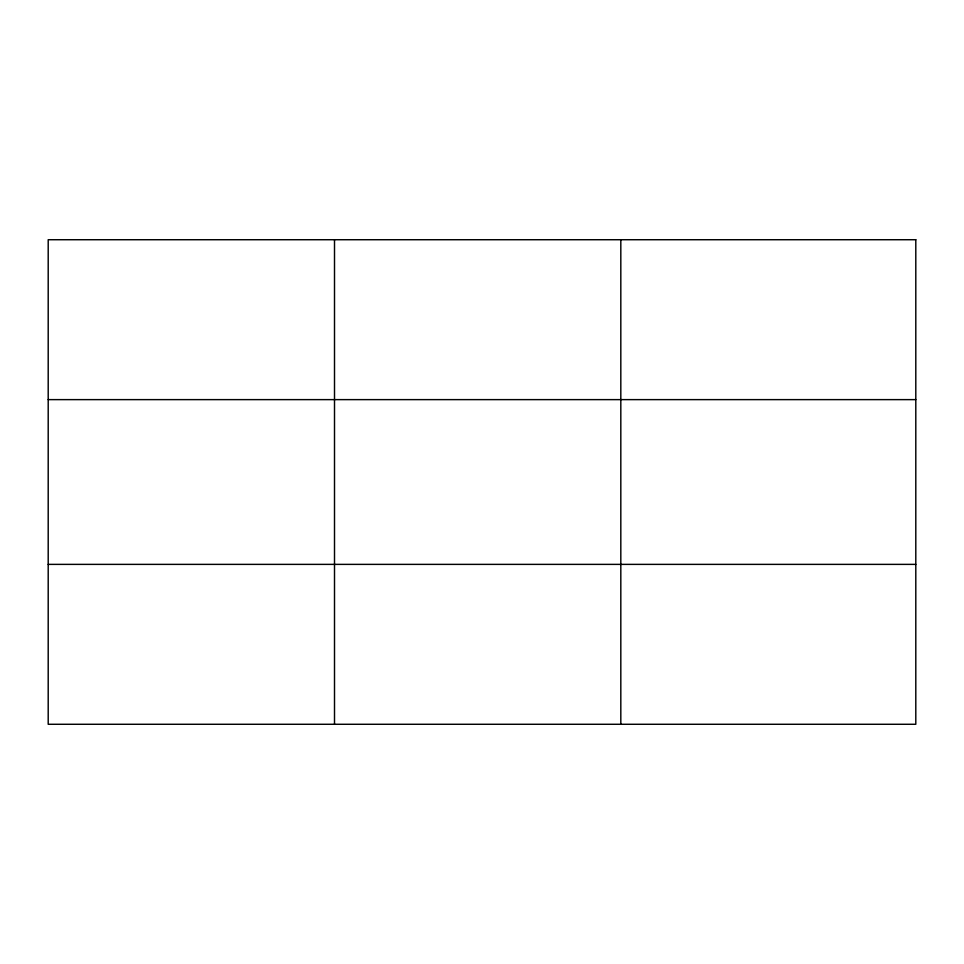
<?xml version="1.0" encoding="UTF-8"?>
<svg xmlns="http://www.w3.org/2000/svg" width="964" height="964" viewBox="0 0 964 964"><rect width="100%" height="100%" fill="white"/><g stroke="black" fill="none" stroke-linecap="round" stroke-linejoin="round"><path stroke-width="1.45" d="M334.508 724.277L334.508 239.723M620.816 724.277L620.816 239.723M48.2 399.626L915.8 399.626M48.2 564.374L915.8 564.374M915.8 239.723L915.8 724.277L48.2 724.277L48.2 239.723L915.8 239.723"/></g></svg>
